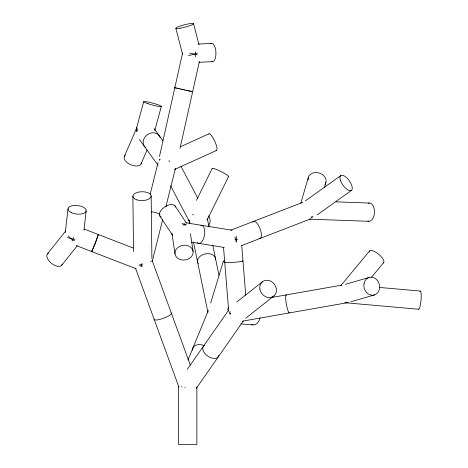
<?xml version="1.0" encoding="UTF-8"?>
<svg xmlns="http://www.w3.org/2000/svg" width="468" height="468" viewBox="0 0 468 468"><rect width="100%" height="100%" fill="white"/><g stroke="black" fill="none" stroke-linecap="round" stroke-linejoin="round"><path stroke-width="0.7" d="M65.292 232.52L68.018 208.769M83.942 230.256L86.176 210.822M159.5 156.411L182.584 52.96M180.016 148.344L199.462 61.191M150.187 194.191L158.061 162.624M152.205 261.548L162.706 219.474M165.847 206.874L175.477 168.293M136.211 129.279L143.67 101.702M154.791 130.549L161.314 106.417M91.845 251.088L91.746 251.579L95.858 241.704M91.868 251.006L91.74 251.562L94.922 244.126M300.784 203.299L308.336 177.436M324.482 187.335L325.909 182.444M210.688 303.024L223.411 261.103M227.729 309.763L228.361 307.669M95.998 241.336L98.344 234.538L95.068 243.758M73.517 237.475L72.049 241.073M142.202 263.812L141.102 266.538M188.007 359.974L192.91 348.028M192.974 347.876L208.365 310.401M124.324 156.564L136.656 127.998M141.084 163.841L147.104 149.889M196.466 200.322L212.22 168.421M207.026 220.188L228.571 176.565M187.358 369.275L228.454 310.378M196.39 388.247L243.354 320.96M47.397 253.913L65.742 230.935M61.63 265.374L77.29 245.758M340.833 285.632L369.568 250.983M371.668 277.068L383.719 262.542M236.65 302.112L262.659 281.584M245.706 318.222L273.996 295.899M305.388 200.877L340.809 175.547M317.205 214.888L351.445 190.4M180.121 146.888L209.026 133.795M174.517 169.492L216.555 150.45M230.788 230.186L302.96 202.281M241.353 245.694L311.009 218.755M345.402 284.328L369.018 277.501M350.877 301.761L374.488 294.934M271.961 297.42L341.599 285.152M242.442 321.177L347.636 302.644M198.49 44.05L211.548 43.395M198.918 62.32L212.694 61.624M336.006 201.848L369.31 203.036M309.635 219.176L369 221.3M240.804 323.856L253.007 324.897M379.542 287.446L420.276 291.049M345.302 302.743L418.761 309.254M192.172 91.576L192.658 91.664L191.359 91.406M185.773 222.762L232.069 230.238M191.628 242.213L224.248 247.484M175.295 87.768L174.845 87.686L175.763 87.92M175.324 87.773L174.839 87.686L175.284 87.803M191.71 91.476L191.008 91.33M191.061 91.342L189.739 91.055M190.26 91.166L190.675 91.26M197.391 54.82L189.587 53.089M188.815 90.856L189.809 91.073M189.253 90.95L186.457 90.336M187.721 90.611L188.276 90.733M186.539 90.353L183.316 89.64M184.591 89.92L185.217 90.061M182.052 89.353L183.403 89.657M181.432 89.212L182.14 89.376M180.233 88.943L181.52 89.236M179.104 88.686L180.315 88.961M178.571 88.569L179.18 88.704M178.068 88.452L178.641 88.587M178.132 88.47L176.734 88.148M176.793 88.159L176.021 87.978M175.722 87.908L176.067 87.99M84.222 229.068L133.31 248.081M76.284 245.589L136.141 268.761M154.095 128.571L162.952 140.827M139.382 139.411L158.055 165.222M175.032 205.826L186.404 223.072M159.793 215.888L172.54 235.211M180.981 166.292L197.859 198.391M170.563 185.743L189.809 222.335A9.138 3.75 -27.7 0 1 189.61 221.539M152.141 260.506L190.33 365.145M135.451 268.065L178.905 387.135M193.536 23.669L199.011 44.875M175.851 28.261L182.608 54.417M207.283 218.41L209.038 226.968M212.841 245.519L218.954 275.295M188.926 219.866L189.657 223.429M193.465 241.979L197.56 261.951M197.584 262.051L207.927 312.448M190.441 233.614L193.114 251.462A9.138 7.412 -8.5 0 1 180.291 259.605A9.138 7.412 -8.5 0 1 178.764 246.858A9.138 7.412 -8.5 0 1 193.114 251.462M171.891 233.117L174.997 253.826M241.693 245.209L245.735 295.185M223.534 247.402L228.712 311.255M151.164 196.045L151.895 258.517M132.894 196.291L133.538 251.497M196.876 386.878L196.876 444.6L178.6 444.6L178.6 386.147M210.752 43.705A9.138 3.802 87.1 0 1 215.906 52.042A9.138 3.802 87.1 0 1 211.875 61.519M195.478 51.767A9.138 3.802 87.1 0 1 195.495 56.891M197.426 53.077A9.138 1.211 -14.5 0 1 188.499 55.534M75.044 239.359A9.138 4.294 6.6 0 1 67.462 237.276M74.394 240.727A9.138 4.785 38.6 0 1 68.48 235.966M62.197 264.098A9.138 4.785 38.6 0 1 51.474 263.338A9.138 4.785 38.6 0 1 48.543 253.106M200.842 225.324A9.138 4.446 -80.8 0 1 204.37 235.872A9.138 4.446 -80.8 0 1 197.256 242.564M184.152 223.534A9.138 4.446 -80.8 0 1 184.93 225.19M182.965 224.985A9.138 4.914 -33.4 0 1 186.018 224.804M161.132 217.076A9.138 4.914 -33.4 0 1 164.525 207.09A9.138 4.914 -33.4 0 1 175.564 207.137M181.906 223.78A9.138 7.412 -8.5 0 1 186.112 224.886M308.219 177.939A9.138 7.231 16.3 0 1 319.392 173.072A9.138 7.231 16.3 0 1 325.547 183.409M325.295 183.865A9.138 7.231 16.3 0 1 325.003 184.298M308.207 180.028A9.138 7.231 16.3 0 1 308.149 178.454M311.992 216.38A9.138 5.312 -88 0 1 311.401 217.246M368.176 203.27A9.138 5.312 -88 0 1 374.47 212.068A9.138 5.312 -88 0 1 367.871 221.112M252.656 222.171A9.138 3.522 68.9 0 1 260.044 228.618A9.138 3.522 68.9 0 1 258.997 238.458M312.905 216.386A9.138 3.522 68.9 0 1 312.729 217.14M312.238 217.743A9.138 3.849 54.4 0 1 311.512 217.591M145.718 147.742A9.138 7.804 -35.9 0 1 147.385 134.661A9.138 7.804 -35.9 0 1 160.191 137.545M136.428 131.625A9.138 7.804 -35.9 0 1 137.428 128.735M137.61 130.186A9.138 0.954 15.1 0 1 136.41 129.121M137.13 131.444A9.138 4.955 23.3 0 1 136.82 127.682M141.318 162.794A9.138 4.955 23.3 0 1 130.414 164.607A9.138 4.955 23.3 0 1 125.225 155.434M242.588 260.857A9.138 0.597 -4.6 0 1 234.369 262.285A9.138 0.597 -4.6 0 1 224.903 262.349M237.557 239.522A9.138 0.597 -4.6 0 1 234.673 239.85M234.86 237.065A9.138 3.522 68.9 0 1 236.428 241.915M236.656 236.328A9.138 4.446 -80.8 0 1 236.059 242.038M369.316 251.954A9.138 3.229 39.7 0 1 378.302 253.948A9.138 3.229 39.7 0 1 383.152 262.963M345.881 302.112A9.138 1.509 -84.9 0 1 345.191 302.737M419.931 291.295A9.138 1.509 -84.9 0 1 421.042 299.982A9.138 1.509 -84.9 0 1 418.456 309.079M289.733 312.431A9.138 1.451 80 0 1 286.439 304.533A9.138 1.451 80 0 1 286.556 295.068M347.736 302.603A9.138 1.451 80 0 1 347.42 302.585M347.168 302.346A9.138 1.451 80 0 1 347.04 302.158M348.256 302.509A9.138 7.792 73.9 0 1 344.904 302.445M168.901 160.6A9.138 2.176 65.6 0 1 169.457 161.776M208.781 134.006A9.138 2.176 65.6 0 1 214.911 141.547A9.138 2.176 65.6 0 1 216.046 150.444M151.041 211.817A9.138 3.645 14 0 1 160.038 214.373M159.383 159.401A9.138 3.645 14 0 1 159.676 159.225M159.541 160.395A9.138 7.804 -35.9 0 1 160.132 159.284M192.617 214.549A9.138 1.129 26.3 0 1 193.571 214.906M212.256 168.702A9.138 1.129 26.3 0 1 221.124 171.592A9.138 1.129 26.3 0 1 228.232 176.664M198.268 263.642A9.138 6.365 -11.6 0 1 204.978 253.978A9.138 6.365 -11.6 0 1 215.532 259.728M189.394 221.153A9.138 6.365 -11.6 0 1 189.037 220.305M189.914 222.528A9.138 9.108 -48.8 0 1 188.99 220.1M208.669 215.812A9.138 9.108 -48.8 0 1 208.377 226.214M150.608 261.372A9.138 3.645 14 0 1 150.895 261.671M142.88 265.976A9.138 4.434 -0.7 0 1 139.078 265.631M151.901 261.109A9.138 4.434 -0.7 0 1 151.93 261.425M171.019 312.846A9.138 2.1 -20.1 0 1 163.73 318.211A9.138 2.1 -20.1 0 1 154.2 319.1M142.126 263.999A9.138 2.1 -20.1 0 1 139.733 264.677M230.139 314.443A9.138 7.839 51.7 0 1 229.642 311.98M218.977 355.3A9.138 5.598 34.9 0 1 207.821 356.177A9.138 5.598 34.9 0 1 204.376 345.331M230.385 312.138A9.138 5.598 34.9 0 1 230.192 311.647M230.894 313.63A9.138 0.597 -4.6 0 1 229.841 313.607M224.874 261.934A9.138 0.614 16.9 0 1 224.704 261.191M192.576 350.351A9.138 6.523 22.3 0 1 192.594 349.222M192.646 348.917A9.138 6.523 22.3 0 1 204.44 345.729M260.05 317.825A9.138 6.365 -85.1 0 1 251.685 324.529M181.976 387.007A9.138 5.598 34.9 0 1 181.578 386.533M185.41 387.627A9.138 2.1 -20.1 0 1 184.825 387.779M196.455 387.264A9.138 6.523 22.3 0 1 196.344 387.72M180.063 28.209A9.138 1.211 -14.5 0 0 193.541 23.757A9.138 1.211 -14.5 0 0 180.478 25.939A9.138 1.211 -14.5 0 0 180.063 28.209M71.627 212.759A9.138 4.294 6.6 0 0 86.118 211.126A9.138 4.294 6.6 0 0 73.54 205.511A9.138 4.294 6.6 0 0 71.627 212.759M340.558 180.671A9.138 3.849 54.4 0 0 351.211 190.54A9.138 3.849 54.4 0 0 346.612 177.7A9.138 3.849 54.4 0 0 340.558 180.671M147.549 103.551A9.138 0.954 15.1 0 0 161.29 106.482A9.138 0.954 15.1 0 0 148.637 102.141A9.138 0.954 15.1 0 0 147.549 103.551M364.075 283.315A9.138 7.792 73.9 0 0 373.95 295.08A9.138 7.792 73.9 0 0 377.226 280.25A9.138 7.792 73.9 0 0 364.075 283.315M136.984 199.912A9.138 4.434 -0.7 0 0 151.146 196.361A9.138 4.434 -0.7 0 0 137.961 192.237A9.138 4.434 -0.7 0 0 136.984 199.912M259.892 289.242A9.138 7.839 51.7 0 0 273.558 296.25A9.138 7.839 51.7 0 0 270.878 281.256A9.138 7.839 51.7 0 0 259.892 289.242"/></g></svg>
